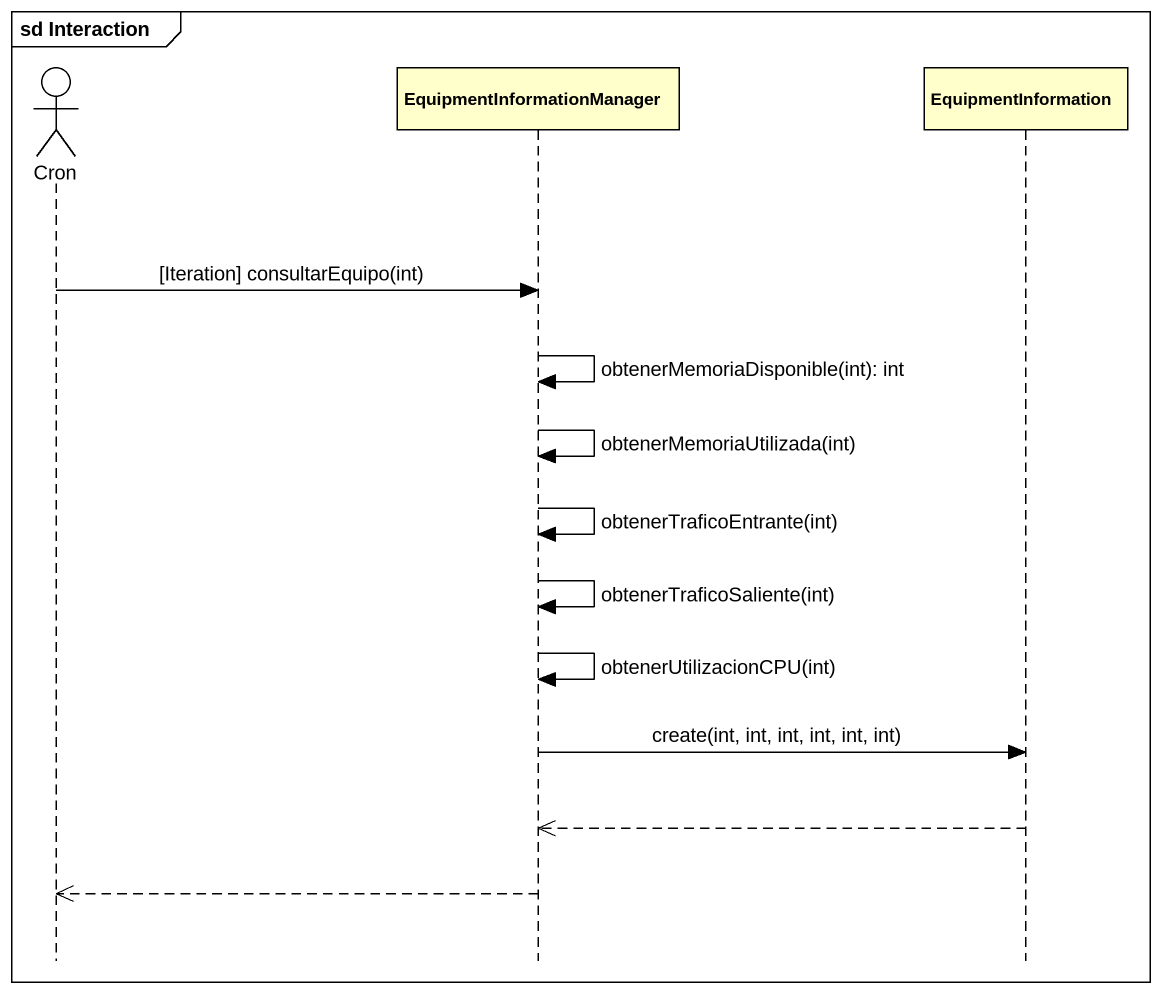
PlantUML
@startuml
mainframe sd Interaction
hide footbox
actor Cron
participant EquipmentInformationManager
participant EquipmentInformation

Cron -> EquipmentInformationManager : [Iteration] consultarEquipo(int)
EquipmentInformationManager -> EquipmentInformationManager : obtenerMemoriaDisponible(int): int
EquipmentInformationManager -> EquipmentInformationManager : obtenerMemoriaUtilizada(int)
EquipmentInformationManager -> EquipmentInformationManager : obtenerTraficoEntrante(int)
EquipmentInformationManager -> EquipmentInformationManager : obtenerTraficoSaliente(int)
EquipmentInformationManager -> EquipmentInformationManager : obtenerUtilizacionCPU(int)
EquipmentInformationManager -> EquipmentInformation : create(int, int, int, int, int, int)
EquipmentInformation -->> EquipmentInformationManager
EquipmentInformationManager -->> Cron
@enduml
